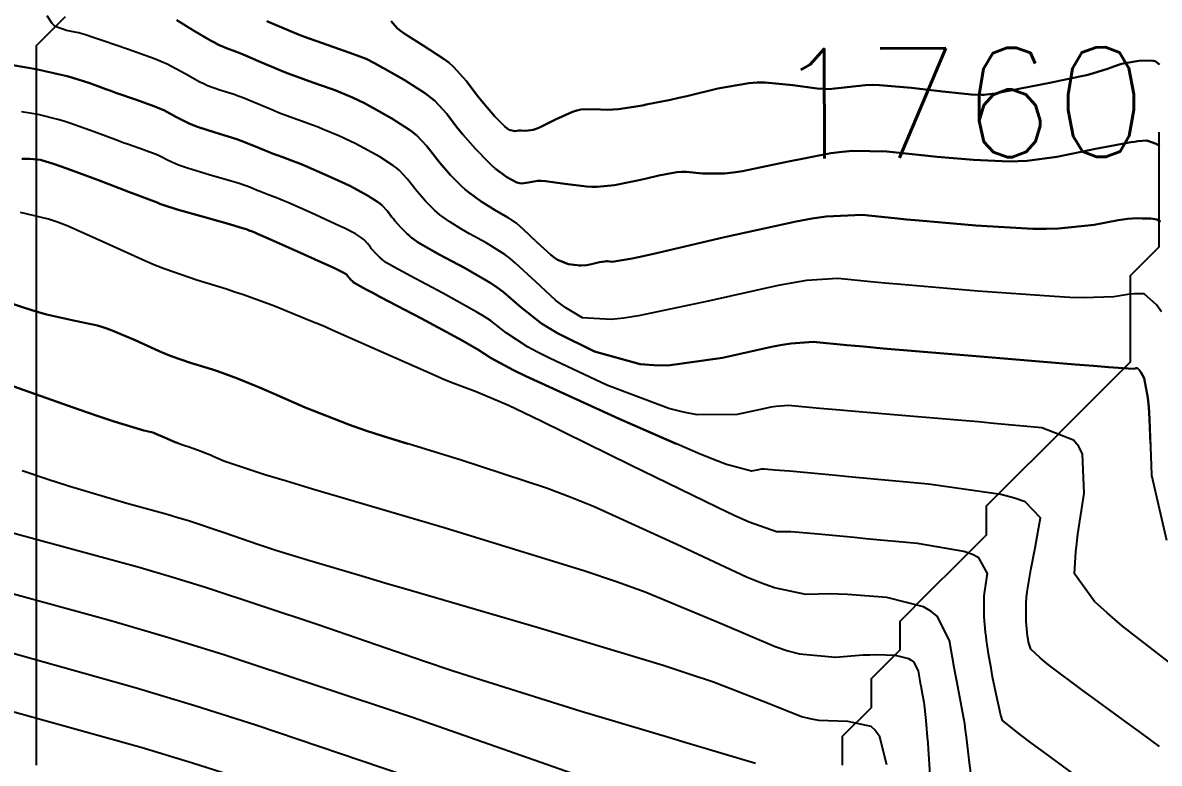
# Model space of a CAD drawing. Header units: metres. Extents: x 837117 to 838479, y 1189012 to 1191015.
# Drawn here: x 837854.53 to 837894, y 1189210.49 to 1189236.21 of the extents above; entities that cross this region are included whole.
import ezdxf

# ---------------------------------------------------------------- set-up
doc = ezdxf.new("R2010")
doc.units = ezdxf.units.M
doc.header["$LTSCALE"] = 0.3
for name, color, linetype in [('COTAS 10', 1, 'Continuous'), ('COTAS INT', 252, 'Continuous'), ('DRENAJE', 5, 'Continuous')]:
    doc.layers.add(name, color=color, linetype=linetype)
doc.styles.get("Standard").update_dxf_attribs({"font": 'simplex.shx'})

msp = doc.modelspace()

# ---------------------------------------------------------------- linework, layer by layer
at = {"layer": 'COTAS 10'}
for points in [[(837894.007, 1189234.755), (837893.858, 1189234.869), (837893.787, 1189234.886), (837893.702, 1189234.896), (837893.287, 1189234.88), (837892.815, 1189234.804), (837892.695, 1189234.776), (837892.579, 1189234.746), (837892.196, 1189234.612), (837891.674, 1189234.444), (837891.47, 1189234.392), (837891.241, 1189234.337), (837890.199, 1189234.12), (837889.171, 1189233.922), (837888.951, 1189233.879), (837888.759, 1189233.842), (837888.298, 1189233.75), (837888, 1189233.711), (837887.911, 1189233.706), (837887.819, 1189233.704), (837887.462, 1189233.718), (837886.915, 1189233.772), (837886.704, 1189233.795), (837886.466, 1189233.822), (837885.388, 1189233.947), (837884.28, 1189234.04), (837884.023, 1189234.047), (837883.788, 1189234.045), (837882.515, 1189233.905), (837882.32, 1189233.908), (837882.114, 1189233.92), (837881.268, 1189234.042), (837880.309, 1189234.135), (837880.03, 1189234.128), (837879.745, 1189234.108), (837878.671, 1189233.919), (837877.593, 1189233.66), (837877.306, 1189233.595), (837877.024, 1189233.534), (837876.172, 1189233.363), (837876.048, 1189233.337), (837875.213, 1189233.209), (837875.021, 1189233.191), (837874.845, 1189233.18), (837874.348, 1189233.201), (837873.909, 1189233.189), (837873.77, 1189233.156), (837873.623, 1189233.112), (837873.027, 1189232.846), (837872.476, 1189232.574), (837872.357, 1189232.525), (837872.252, 1189232.488), (837871.994, 1189232.449), (837871.836, 1189232.47), (837871.794, 1189232.469), (837871.753, 1189232.467), (837871.61, 1189232.437), (837871.42, 1189232.488), (837871.349, 1189232.536), (837871.271, 1189232.599), (837870.92, 1189232.95), (837870.525, 1189233.409), (837870.418, 1189233.541), (837870.313, 1189233.675), (837869.939, 1189234.173), (837869.486, 1189234.674), (837869.33, 1189234.81), (837869.16, 1189234.945), (837868.437, 1189235.419), (837867.773, 1189235.831), (837867.64, 1189235.927), (837867.53, 1189236.014), (837867.317, 1189236.262)], [(837867.317, 1189236.262), (837867.53, 1189236.014), (837867.64, 1189235.927), (837867.773, 1189235.831), (837868.437, 1189235.419), (837869.16, 1189234.945), (837869.33, 1189234.81), (837869.486, 1189234.674), (837869.939, 1189234.173), (837870.313, 1189233.675), (837870.418, 1189233.541), (837870.525, 1189233.409), (837870.92, 1189232.95), (837871.271, 1189232.599), (837871.349, 1189232.536), (837871.42, 1189232.488), (837871.61, 1189232.437), (837871.753, 1189232.467), (837871.794, 1189232.469), (837871.836, 1189232.47), (837871.994, 1189232.449), (837872.252, 1189232.488), (837872.357, 1189232.525), (837872.476, 1189232.574), (837873.027, 1189232.846), (837873.623, 1189233.112), (837873.77, 1189233.156), (837873.909, 1189233.189), (837874.348, 1189233.201), (837874.845, 1189233.18), (837875.021, 1189233.191), (837875.213, 1189233.209), (837876.048, 1189233.337), (837876.172, 1189233.363), (837877.024, 1189233.534), (837877.306, 1189233.595), (837877.593, 1189233.66), (837878.671, 1189233.919), (837879.745, 1189234.108), (837880.03, 1189234.128), (837880.309, 1189234.135), (837881.268, 1189234.042), (837882.114, 1189233.92), (837882.32, 1189233.908), (837882.515, 1189233.905), (837883.788, 1189234.045), (837884.023, 1189234.047), (837884.28, 1189234.04), (837885.388, 1189233.947), (837886.466, 1189233.822), (837886.704, 1189233.795), (837886.915, 1189233.772), (837887.462, 1189233.718), (837887.819, 1189233.704), (837887.911, 1189233.706), (837888, 1189233.711), (837888.298, 1189233.75), (837888.759, 1189233.842), (837888.951, 1189233.879), (837889.171, 1189233.922), (837890.199, 1189234.12), (837891.241, 1189234.337), (837891.47, 1189234.392), (837891.674, 1189234.444), (837892.196, 1189234.612), (837892.579, 1189234.746), (837892.695, 1189234.776), (837892.815, 1189234.804), (837893.287, 1189234.88), (837893.702, 1189234.896), (837893.787, 1189234.886), (837893.858, 1189234.869), (837894.007, 1189234.755)], [(837895.536, 1189213.071), (837892.722, 1189215.247), (837892.184, 1189215.71), (837891.75, 1189216.113), (837891.055, 1189217.066), (837891.099, 1189217.836), (837891.131, 1189218.124), (837891.172, 1189218.445), (837891.393, 1189219.875), (837891.335, 1189221.221), (837891.201, 1189221.489), (837891.015, 1189221.713), (837889.916, 1189222.143), (837888.255, 1189222.294), (837887.715, 1189222.342), (837887.14, 1189222.392), (837884.772, 1189222.594), (837882.634, 1189222.776), (837882.203, 1189222.814), (837881.843, 1189222.845), (837881.125, 1189222.913), (837880.692, 1189222.883), (837880.511, 1189222.854), (837880.304, 1189222.815), (837879.334, 1189222.599), (837877.946, 1189222.587), (837877.475, 1189222.678), (837876.966, 1189222.809), (837874.812, 1189223.622), (837872.815, 1189224.558), (837872.405, 1189224.766), (837872.056, 1189224.953), (837871.313, 1189225.443), (837870.769, 1189225.864), (837870.547, 1189226.007), (837870.294, 1189226.161), (837869.12, 1189226.812), (837867.982, 1189227.416), (837867.752, 1189227.54), (837867.558, 1189227.645), (837867.161, 1189227.869), (837867.007, 1189227.98), (837866.967, 1189228.014), (837866.927, 1189228.05), (837866.788, 1189228.19), (837866.663, 1189228.334), (837866.631, 1189228.372), (837866.601, 1189228.41), (837866.503, 1189228.539), (837866.384, 1189228.666), (837866.34, 1189228.702), (837866.292, 1189228.739), (837866.079, 1189228.876), (837865.696, 1189229.072), (837865.54, 1189229.146), (837865.363, 1189229.229), (837864.545, 1189229.6), (837863.73, 1189229.96), (837863.555, 1189230.035), (837863.401, 1189230.1), (837863.029, 1189230.247), (837862.799, 1189230.33), (837862.734, 1189230.355), (837862.67, 1189230.381), (837862.436, 1189230.48), (837862.073, 1189230.612), (837861.927, 1189230.659), (837861.762, 1189230.709), (837861.002, 1189230.929), (837860.243, 1189231.155), (837860.078, 1189231.21), (837859.934, 1189231.262), (837859.578, 1189231.423), (837859.309, 1189231.565), (837859.22, 1189231.605), (837859.124, 1189231.645), (837858.725, 1189231.79), (837858.194, 1189231.976), (837858.015, 1189232.042), (837857.822, 1189232.113), (837857.01, 1189232.42), (837856.163, 1189232.722), (837855.948, 1189232.79), (837855.741, 1189232.852), (837855.066, 1189233.016), (837854.479, 1189233.108)], [(837891.118, 1189221.589), (837891.015, 1189221.713), (837889.916, 1189222.143), (837888.255, 1189222.294), (837887.715, 1189222.342), (837887.14, 1189222.392), (837884.772, 1189222.594), (837882.634, 1189222.776), (837882.203, 1189222.814), (837881.843, 1189222.845), (837881.125, 1189222.913), (837880.692, 1189222.883), (837880.511, 1189222.854), (837880.304, 1189222.815), (837879.334, 1189222.599), (837877.946, 1189222.587), (837877.475, 1189222.678), (837876.966, 1189222.809), (837874.812, 1189223.622), (837872.815, 1189224.558), (837872.405, 1189224.766), (837872.056, 1189224.953), (837871.313, 1189225.443), (837870.769, 1189225.864), (837870.547, 1189226.007), (837870.294, 1189226.161), (837869.12, 1189226.812), (837867.982, 1189227.416), (837867.752, 1189227.54), (837867.558, 1189227.645), (837867.161, 1189227.869), (837867.007, 1189227.98), (837866.967, 1189228.014), (837866.927, 1189228.05), (837866.788, 1189228.19), (837866.663, 1189228.334), (837866.631, 1189228.372), (837866.601, 1189228.41), (837866.503, 1189228.539), (837866.384, 1189228.666), (837866.34, 1189228.702), (837866.292, 1189228.739), (837866.079, 1189228.876), (837865.696, 1189229.072), (837865.54, 1189229.146), (837865.363, 1189229.229), (837864.545, 1189229.6), (837863.73, 1189229.96), (837863.555, 1189230.035), (837863.401, 1189230.1), (837863.029, 1189230.247), (837862.799, 1189230.33), (837862.734, 1189230.355), (837862.67, 1189230.381), (837862.436, 1189230.48), (837862.073, 1189230.612), (837861.927, 1189230.659), (837861.762, 1189230.709), (837861.002, 1189230.929), (837860.243, 1189231.155), (837860.078, 1189231.21), (837859.934, 1189231.262), (837859.578, 1189231.423), (837859.309, 1189231.565), (837859.22, 1189231.605), (837859.124, 1189231.645), (837858.725, 1189231.79), (837858.194, 1189231.976), (837858.015, 1189232.042), (837857.822, 1189232.113), (837857.01, 1189232.42), (837856.163, 1189232.722), (837855.948, 1189232.79), (837855.741, 1189232.852), (837855.066, 1189233.016), (837854.479, 1189233.108)], [(837854.51, 1189220.655), (837855.357, 1189220.372), (837856.117, 1189220.125), (837858.14, 1189219.522), (837859.545, 1189219.139), (837859.915, 1189219.029), (837860.278, 1189218.918), (837861.521, 1189218.506), (837862.69, 1189218.103), (837863.005, 1189217.998), (837863.318, 1189217.896), (837864.418, 1189217.553), (837866.297, 1189216.997), (837867.1, 1189216.761), (837868.025, 1189216.49), (837872.39, 1189215.215), (837876.768, 1189213.891), (837877.702, 1189213.589), (837878.516, 1189213.315), (837880.451, 1189212.56), (837881.566, 1189212.117), (837881.863, 1189212.041), (837882.156, 1189211.985), (837883.17, 1189211.949), (837883.974, 1189211.777), (837884.134, 1189211.635), (837884.267, 1189211.453), (837884.522, 1189210.452)]]:
    msp.add_lwpolyline(points, dxfattribs=at)
at = {"layer": 'COTAS INT'}
for points in [[(837894.071, 1189226.171), (837893.9, 1189226.406), (837893.467, 1189226.795), (837893.13, 1189226.795), (837893.019, 1189226.785), (837892.901, 1189226.772), (837892.414, 1189226.689), (837891.364, 1189226.652), (837890.893, 1189226.668), (837890.342, 1189226.696), (837887.699, 1189226.888), (837885.032, 1189227.117), (837884.466, 1189227.167), (837883.976, 1189227.212), (837882.83, 1189227.326), (837881.74, 1189227.252), (837881.285, 1189227.178), (837880.764, 1189227.081), (837878.326, 1189226.536), (837875.909, 1189226.024), (837875.401, 1189225.947), (837874.963, 1189225.899), (837873.961, 1189225.96), (837873.381, 1189226.301), (837873.208, 1189226.429), (837873.031, 1189226.572), (837872.346, 1189227.208), (837871.644, 1189227.861), (837871.455, 1189228.015), (837871.269, 1189228.156), (837870.619, 1189228.568), (837870.039, 1189228.882), (837869.898, 1189228.962), (837869.765, 1189229.038), (837869.355, 1189229.288), (837869.01, 1189229.539), (837868.919, 1189229.615), (837868.829, 1189229.695), (837868.517, 1189230.009), (837868.236, 1189230.333), (837868.165, 1189230.418), (837868.097, 1189230.503), (837867.877, 1189230.792), (837867.61, 1189231.078), (837867.512, 1189231.159), (837867.403, 1189231.242), (837866.924, 1189231.549), (837866.374, 1189231.851), (837866.219, 1189231.931), (837866.065, 1189232.009), (837865.499, 1189232.275), (837864.935, 1189232.516), (837864.781, 1189232.578), (837864.627, 1189232.638), (837864.079, 1189232.837), (837863.534, 1189233.034), (837863.382, 1189233.093), (837863.23, 1189233.154), (837862.676, 1189233.388), (837862.143, 1189233.61), (837862.003, 1189233.663), (837861.867, 1189233.712), (837861.405, 1189233.859), (837860.947, 1189234.021), (837860.814, 1189234.081), (837860.678, 1189234.146), (837860.165, 1189234.435), (837859.536, 1189234.767), (837859.327, 1189234.859), (837859.103, 1189234.953), (837858.169, 1189235.294), (837857.317, 1189235.579), (837857.145, 1189235.637), (837857.001, 1189235.686), (837856.711, 1189235.787), (837856.542, 1189235.836), (837856.474, 1189235.853), (837856.397, 1189235.87), (837856.042, 1189235.943), (837855.687, 1189236.069), (837855.61, 1189236.12), (837855.542, 1189236.178), (837855.374, 1189236.446)], [(837894.071, 1189226.171), (837893.9, 1189226.406), (837893.467, 1189226.795), (837893.13, 1189226.795), (837893.019, 1189226.785), (837892.901, 1189226.772), (837892.414, 1189226.689), (837891.364, 1189226.652), (837890.893, 1189226.668), (837890.342, 1189226.696), (837887.699, 1189226.888), (837885.032, 1189227.117), (837884.466, 1189227.167), (837883.976, 1189227.212), (837882.83, 1189227.326), (837881.74, 1189227.252), (837881.285, 1189227.178), (837880.764, 1189227.081), (837878.326, 1189226.536), (837875.909, 1189226.024), (837875.401, 1189225.947), (837874.963, 1189225.899), (837873.961, 1189225.96), (837873.381, 1189226.301), (837873.208, 1189226.429), (837873.031, 1189226.572), (837872.346, 1189227.208), (837871.644, 1189227.861), (837871.455, 1189228.015), (837871.269, 1189228.156), (837870.619, 1189228.568), (837870.039, 1189228.882), (837869.898, 1189228.962), (837869.765, 1189229.038), (837869.355, 1189229.288), (837869.01, 1189229.539), (837868.919, 1189229.615), (837868.829, 1189229.695), (837868.517, 1189230.009), (837868.236, 1189230.333), (837868.165, 1189230.418), (837868.097, 1189230.503), (837867.877, 1189230.792), (837867.61, 1189231.078), (837867.512, 1189231.159), (837867.403, 1189231.242), (837866.924, 1189231.549), (837866.374, 1189231.851), (837866.219, 1189231.931), (837866.065, 1189232.009), (837865.499, 1189232.275), (837864.935, 1189232.516), (837864.781, 1189232.578), (837864.627, 1189232.638), (837864.079, 1189232.837), (837863.534, 1189233.034), (837863.382, 1189233.093), (837863.23, 1189233.154), (837862.676, 1189233.388), (837862.143, 1189233.61), (837862.003, 1189233.663), (837861.867, 1189233.712), (837861.405, 1189233.859), (837860.947, 1189234.021), (837860.814, 1189234.081), (837860.678, 1189234.146), (837860.165, 1189234.435), (837859.536, 1189234.767), (837859.327, 1189234.859), (837859.103, 1189234.953), (837858.169, 1189235.294), (837857.317, 1189235.579), (837857.145, 1189235.637), (837857.001, 1189235.686), (837856.711, 1189235.787), (837856.542, 1189235.836), (837856.474, 1189235.853), (837856.397, 1189235.87), (837856.042, 1189235.943), (837855.687, 1189236.069), (837855.61, 1189236.12), (837855.542, 1189236.178), (837855.374, 1189236.446)], [(837859.875, 1189236.292), (837860.459, 1189235.94), (837861.051, 1189235.588), (837861.182, 1189235.516), (837861.299, 1189235.455), (837861.606, 1189235.324), (837861.92, 1189235.213), (837862.041, 1189235.165), (837862.178, 1189235.109), (837862.796, 1189234.842), (837863.51, 1189234.54), (837863.706, 1189234.462), (837863.902, 1189234.386), (837864.604, 1189234.132), (837865.24, 1189233.907), (837865.394, 1189233.849), (837865.538, 1189233.794), (837865.977, 1189233.612), (837866.415, 1189233.399), (837866.559, 1189233.324), (837866.713, 1189233.241), (837867.347, 1189232.886), (837867.959, 1189232.493), (837868.097, 1189232.388), (837868.223, 1189232.284), (837868.565, 1189231.919), (837868.845, 1189231.549), (837868.932, 1189231.442), (837869.023, 1189231.332), (837869.382, 1189230.919), (837869.78, 1189230.517), (837869.895, 1189230.415), (837870.012, 1189230.318), (837870.452, 1189229.998), (837870.869, 1189229.735), (837870.971, 1189229.673), (837871.067, 1189229.616), (837871.368, 1189229.447), (837871.683, 1189229.23), (837871.788, 1189229.143), (837871.901, 1189229.043), (837872.376, 1189228.586), (837872.864, 1189228.143), (837872.986, 1189228.054), (837873.103, 1189227.979), (837873.475, 1189227.826), (837873.776, 1189227.784), (837873.847, 1189227.778), (837873.913, 1189227.775), (837874.108, 1189227.788), (837874.274, 1189227.821), (837874.322, 1189227.832), (837874.371, 1189227.843), (837874.554, 1189227.887), (837874.737, 1189227.919), (837874.785, 1189227.922), (837874.833, 1189227.923), (837874.996, 1189227.908), (837875.689, 1189228.02), (837876.071, 1189228.102), (837876.535, 1189228.206), (837878.894, 1189228.765), (837881.391, 1189229.31), (837881.941, 1189229.405), (837882.429, 1189229.477), (837883.683, 1189229.533), (837884.806, 1189229.415), (837885.212, 1189229.377), (837885.66, 1189229.335), (837887.62, 1189229.165), (837889.608, 1189229.054), (837890.073, 1189229.05), (837890.501, 1189229.058), (837891.738, 1189229.185), (837892.573, 1189229.346), (837892.746, 1189229.375), (837892.895, 1189229.398), (837893.226, 1189229.426), (837893.401, 1189229.414), (837893.452, 1189229.413), (837893.504, 1189229.412), (837893.7, 1189229.414), (837893.911, 1189229.37), (837893.973, 1189229.34), (837894.036, 1189229.303)], [(837894.036, 1189229.303), (837893.973, 1189229.34), (837893.911, 1189229.37), (837893.7, 1189229.414), (837893.504, 1189229.412), (837893.452, 1189229.413), (837893.401, 1189229.414), (837893.226, 1189229.426), (837892.895, 1189229.398), (837892.746, 1189229.375), (837892.573, 1189229.346), (837891.738, 1189229.185), (837890.501, 1189229.058), (837890.073, 1189229.05), (837889.608, 1189229.054), (837887.62, 1189229.165), (837885.66, 1189229.335), (837885.212, 1189229.377), (837884.806, 1189229.415), (837883.683, 1189229.533), (837882.429, 1189229.477), (837881.941, 1189229.405), (837881.391, 1189229.31), (837878.894, 1189228.765), (837876.535, 1189228.206), (837876.071, 1189228.102), (837875.689, 1189228.02), (837874.996, 1189227.908), (837874.833, 1189227.923), (837874.785, 1189227.922), (837874.737, 1189227.919), (837874.554, 1189227.887), (837874.371, 1189227.843), (837874.322, 1189227.832), (837874.274, 1189227.821), (837874.108, 1189227.788), (837873.913, 1189227.775), (837873.847, 1189227.778), (837873.776, 1189227.784), (837873.475, 1189227.826), (837873.103, 1189227.979), (837872.986, 1189228.054), (837872.864, 1189228.143), (837872.376, 1189228.586), (837871.901, 1189229.043), (837871.788, 1189229.143), (837871.683, 1189229.23), (837871.368, 1189229.447), (837871.067, 1189229.616), (837870.971, 1189229.673), (837870.869, 1189229.735), (837870.452, 1189229.998), (837870.012, 1189230.318), (837869.895, 1189230.415), (837869.78, 1189230.517), (837869.382, 1189230.919), (837869.023, 1189231.332), (837868.932, 1189231.442), (837868.845, 1189231.549), (837868.565, 1189231.919), (837868.223, 1189232.284), (837868.097, 1189232.388), (837867.959, 1189232.493), (837867.347, 1189232.886), (837866.713, 1189233.241), (837866.559, 1189233.324), (837866.415, 1189233.399), (837865.977, 1189233.612), (837865.538, 1189233.794), (837865.394, 1189233.849), (837865.24, 1189233.907), (837864.604, 1189234.132), (837863.902, 1189234.386), (837863.706, 1189234.462), (837863.51, 1189234.54), (837862.796, 1189234.842), (837862.178, 1189235.109), (837862.041, 1189235.165), (837861.92, 1189235.213), (837861.606, 1189235.324), (837861.299, 1189235.455), (837861.182, 1189235.516), (837861.051, 1189235.588), (837860.459, 1189235.94), (837859.875, 1189236.292)], [(837862.998, 1189236.26), (837863.82, 1189235.913), (837864.05, 1189235.821), (837864.282, 1189235.732), (837865.129, 1189235.426), (837865.853, 1189235.175), (837866.007, 1189235.121), (837866.14, 1189235.072), (837866.454, 1189234.95), (837866.766, 1189234.789), (837866.899, 1189234.716), (837867.052, 1189234.631), (837867.77, 1189234.223), (837868.514, 1189233.745), (837868.683, 1189233.617), (837868.836, 1189233.49), (837869.252, 1189233.046), (837869.594, 1189232.596), (837869.699, 1189232.465), (837869.809, 1189232.331), (837870.246, 1189231.828), (837870.699, 1189231.36), (837870.818, 1189231.25), (837870.936, 1189231.147), (837871.34, 1189230.843), (837871.69, 1189230.662), (837871.774, 1189230.637), (837871.852, 1189230.622), (837872.087, 1189230.658), (837872.402, 1189230.716), (837872.53, 1189230.715), (837872.677, 1189230.706), (837873.356, 1189230.612), (837874.105, 1189230.518), (837874.295, 1189230.509), (837874.478, 1189230.508), (837875.078, 1189230.563), (837875.649, 1189230.677), (837875.814, 1189230.713), (837875.982, 1189230.751), (837876.187, 1189230.801), (837875.982, 1189230.751), (837875.814, 1189230.713), (837875.649, 1189230.677), (837875.078, 1189230.563), (837874.478, 1189230.508), (837874.295, 1189230.509), (837874.105, 1189230.518), (837873.356, 1189230.612), (837872.677, 1189230.706), (837872.53, 1189230.715), (837872.402, 1189230.716), (837872.087, 1189230.658), (837871.852, 1189230.622), (837871.774, 1189230.637), (837871.69, 1189230.662), (837871.34, 1189230.843), (837870.936, 1189231.147), (837870.818, 1189231.25), (837870.699, 1189231.36), (837870.246, 1189231.828), (837869.809, 1189232.331), (837869.699, 1189232.465), (837869.594, 1189232.596), (837869.252, 1189233.046), (837868.836, 1189233.49), (837868.683, 1189233.617), (837868.514, 1189233.745), (837867.77, 1189234.223), (837867.052, 1189234.631), (837866.899, 1189234.716), (837866.766, 1189234.789), (837866.454, 1189234.95), (837866.14, 1189235.072), (837866.007, 1189235.121), (837865.853, 1189235.175), (837865.129, 1189235.426), (837864.282, 1189235.732), (837864.05, 1189235.821), (837863.82, 1189235.913), (837862.998, 1189236.26)], [(837854.183, 1189234.738), (837854.987, 1189234.59), (837855.859, 1189234.402), (837856.069, 1189234.349), (837856.266, 1189234.296), (837856.861, 1189234.104), (837857.412, 1189233.899), (837857.58, 1189233.839), (837857.756, 1189233.778), (837858.447, 1189233.542), (837859.114, 1189233.299), (837859.273, 1189233.232), (837859.423, 1189233.166), (837859.871, 1189232.929), (837860.306, 1189232.704), (837860.446, 1189232.645), (837860.595, 1189232.588), (837861.203, 1189232.394), (837861.815, 1189232.211), (837861.965, 1189232.161), (837862.108, 1189232.111), (837862.556, 1189231.934), (837862.95, 1189231.767), (837863.058, 1189231.724), (837863.166, 1189231.682), (837863.554, 1189231.542), (837864.014, 1189231.369), (837864.168, 1189231.307), (837864.333, 1189231.238), (837865.022, 1189230.938), (837865.714, 1189230.619), (837865.88, 1189230.539), (837866.035, 1189230.462), (837866.502, 1189230.212), (837866.847, 1189229.99), (837866.926, 1189229.931), (837866.997, 1189229.872), (837867.19, 1189229.665), (837867.349, 1189229.456), (837867.398, 1189229.395), (837867.449, 1189229.333), (837867.652, 1189229.099), (837867.878, 1189228.872), (837867.943, 1189228.815), (837868.009, 1189228.759), (837868.258, 1189228.579), (837868.661, 1189228.342), (837868.825, 1189228.251), (837869.011, 1189228.149), (837869.869, 1189227.69), (837870.782, 1189227.159), (837871.001, 1189227.011), (837871.207, 1189226.863), (837871.829, 1189226.325), (837872.543, 1189225.762), (837872.807, 1189225.598), (837873.098, 1189225.43), (837874.387, 1189224.791), (837875.964, 1189224.354), (837876.438, 1189224.313), (837876.928, 1189224.305), (837878.83, 1189224.567), (837880.534, 1189224.948), (837880.898, 1189225.016), (837881.216, 1189225.068), (837881.978, 1189225.12), (837883.146, 1189225.009), (837883.72, 1189224.958), (837884.404, 1189224.899), (837887.777, 1189224.611), (837891.076, 1189224.338), (837891.712, 1189224.287), (837892.228, 1189224.247), (837893.089, 1189224.192), (837893.158, 1189224.204), (837893.174, 1189224.206), (837893.19, 1189224.207), (837893.238, 1189224.207), (837893.299, 1189224.152), (837893.323, 1189224.119), (837893.351, 1189224.077), (837893.475, 1189223.863), (837893.603, 1189223.185), (837893.632, 1189222.852), (837893.658, 1189222.455), (837893.731, 1189220.496), (837894.251, 1189218.239)], [(837893.69, 1189221.589), (837893.658, 1189222.455), (837893.632, 1189222.852), (837893.603, 1189223.185), (837893.475, 1189223.863), (837893.351, 1189224.077), (837893.323, 1189224.119), (837893.299, 1189224.152), (837893.238, 1189224.207), (837893.19, 1189224.207), (837893.174, 1189224.206), (837893.158, 1189224.204), (837893.089, 1189224.192), (837892.228, 1189224.247), (837891.712, 1189224.287), (837891.076, 1189224.338), (837887.777, 1189224.611), (837884.404, 1189224.899), (837883.72, 1189224.958), (837883.146, 1189225.009), (837881.978, 1189225.12), (837881.216, 1189225.068), (837880.898, 1189225.016), (837880.534, 1189224.948), (837878.83, 1189224.567), (837876.928, 1189224.305), (837876.438, 1189224.313), (837875.964, 1189224.354), (837874.387, 1189224.791), (837873.098, 1189225.43), (837872.807, 1189225.598), (837872.543, 1189225.762), (837871.829, 1189226.325), (837871.207, 1189226.863), (837871.001, 1189227.011), (837870.782, 1189227.159), (837869.869, 1189227.69), (837869.011, 1189228.149), (837868.825, 1189228.251), (837868.661, 1189228.342), (837868.258, 1189228.579), (837868.009, 1189228.759), (837867.943, 1189228.815), (837867.878, 1189228.872), (837867.652, 1189229.099), (837867.449, 1189229.333), (837867.398, 1189229.395), (837867.349, 1189229.456), (837867.19, 1189229.665), (837866.997, 1189229.872), (837866.926, 1189229.931), (837866.847, 1189229.99), (837866.502, 1189230.212), (837866.035, 1189230.462), (837865.88, 1189230.539), (837865.714, 1189230.619), (837865.022, 1189230.938), (837864.333, 1189231.238), (837864.168, 1189231.307), (837864.014, 1189231.369), (837863.554, 1189231.542), (837863.166, 1189231.682), (837863.058, 1189231.724), (837862.95, 1189231.767), (837862.556, 1189231.934), (837862.108, 1189232.111), (837861.965, 1189232.161), (837861.815, 1189232.211), (837861.203, 1189232.394), (837860.595, 1189232.588), (837860.446, 1189232.645), (837860.306, 1189232.704), (837859.871, 1189232.929), (837859.423, 1189233.166), (837859.273, 1189233.232), (837859.114, 1189233.299), (837858.447, 1189233.542), (837857.756, 1189233.778), (837857.58, 1189233.839), (837857.412, 1189233.899), (837856.861, 1189234.104), (837856.266, 1189234.296), (837856.069, 1189234.349), (837855.859, 1189234.402), (837854.987, 1189234.59), (837854.183, 1189234.738)], [(837893.999, 1189231.931), (837893.886, 1189232.006), (837893.569, 1189232.12), (837893.251, 1189232.091), (837893.138, 1189232.075), (837893.012, 1189232.056), (837892.466, 1189231.959), (837891.779, 1189231.824), (837891.564, 1189231.782), (837891.339, 1189231.737), (837890.44, 1189231.554), (837889.406, 1189231.416), (837889.097, 1189231.399), (837888.778, 1189231.392), (837887.541, 1189231.441), (837886.288, 1189231.554), (837885.958, 1189231.586), (837885.636, 1189231.619), (837884.535, 1189231.74), (837883.355, 1189231.758), (837882.982, 1189231.726), (837882.59, 1189231.678), (837881.007, 1189231.368), (837879.525, 1189231.055), (837879.196, 1189231.005), (837878.901, 1189230.97), (837878.132, 1189230.975), (837877.571, 1189231.029), (837877.407, 1189231.025), (837877.241, 1189231.014), (837876.613, 1189230.903), (837876.187, 1189230.801), (837876.613, 1189230.903), (837877.241, 1189231.014), (837877.407, 1189231.025), (837877.571, 1189231.029), (837878.132, 1189230.975), (837878.901, 1189230.97), (837879.196, 1189231.005), (837879.525, 1189231.055), (837881.007, 1189231.368), (837882.59, 1189231.678), (837882.982, 1189231.726), (837883.355, 1189231.758), (837884.535, 1189231.74), (837885.636, 1189231.619), (837885.958, 1189231.586), (837886.288, 1189231.554), (837887.541, 1189231.441), (837888.778, 1189231.392), (837889.097, 1189231.399), (837889.406, 1189231.416), (837890.44, 1189231.554), (837891.339, 1189231.737), (837891.564, 1189231.782), (837891.779, 1189231.824), (837892.466, 1189231.959), (837893.012, 1189232.056), (837893.138, 1189232.075), (837893.251, 1189232.091), (837893.569, 1189232.12), (837893.886, 1189232.006), (837893.999, 1189231.931)], [(837894.005, 1189211.072), (837893.421, 1189211.5), (837892.882, 1189211.895), (837891.299, 1189213.051), (837890.239, 1189213.841), (837890.03, 1189214.005), (837889.857, 1189214.146), (837889.536, 1189214.456), (837889.46, 1189214.698), (837889.442, 1189214.795), (837889.425, 1189214.906), (837889.374, 1189215.414), (837889.372, 1189216.05), (837889.385, 1189216.241), (837889.406, 1189216.438), (837889.531, 1189217.204), (837889.685, 1189217.974), (837889.723, 1189218.174), (837889.759, 1189218.368), (837889.875, 1189219.019), (837889.342, 1189219.571), (837888.969, 1189219.702), (837888.498, 1189219.823), (837885.984, 1189220.182), (837883.326, 1189220.431), (837882.765, 1189220.483), (837882.28, 1189220.528), (837881.157, 1189220.629), (837880.639, 1189220.673), (837880.534, 1189220.682), (837880.273, 1189220.706), (837880.168, 1189220.699), (837880.124, 1189220.692), (837880.074, 1189220.682), (837879.839, 1189220.63), (837878.965, 1189220.869), (837878.512, 1189221.043), (837877.967, 1189221.264), (837875.238, 1189222.454), (837872.533, 1189223.686), (837872.003, 1189223.935), (837871.569, 1189224.143), (837870.796, 1189224.56), (837870.332, 1189224.865), (837870.093, 1189225.003), (837869.806, 1189225.163), (837868.371, 1189225.934), (837866.954, 1189226.682), (837866.679, 1189226.828), (837866.454, 1189226.948), (837866.064, 1189227.159), (837866.006, 1189227.201), (837865.991, 1189227.214), (837865.975, 1189227.228), (837865.923, 1189227.28), (837865.876, 1189227.335), (837865.864, 1189227.349), (837865.853, 1189227.363), (837865.816, 1189227.412), (837865.771, 1189227.46), (837865.754, 1189227.473), (837865.736, 1189227.487), (837865.656, 1189227.539), (837865.357, 1189227.682), (837865.2, 1189227.754), (837865.012, 1189227.839), (837864.068, 1189228.263), (837863.127, 1189228.682), (837862.942, 1189228.764), (837862.788, 1189228.831), (837862.504, 1189228.952), (837862.431, 1189228.979), (837862.411, 1189228.986), (837862.39, 1189228.995), (837862.316, 1189229.026), (837862.038, 1189229.113), (837861.889, 1189229.157), (837861.709, 1189229.208), (837860.8, 1189229.464), (837859.89, 1189229.722), (837859.711, 1189229.775), (837859.562, 1189229.82), (837859.284, 1189229.918), (837859.196, 1189229.964), (837859.166, 1189229.977), (837859.135, 1189229.991), (837859.004, 1189230.038), (837858.633, 1189230.175), (837858.45, 1189230.244), (837858.233, 1189230.326), (837857.16, 1189230.737), (837856.06, 1189231.148), (837855.827, 1189231.232), (837855.624, 1189231.301), (837855.145, 1189231.442), (837854.775, 1189231.478), (837854.64, 1189231.482), (837854.491, 1189231.483)], [(837854.491, 1189231.483), (837854.64, 1189231.482), (837854.775, 1189231.478), (837855.145, 1189231.442), (837855.624, 1189231.301), (837855.827, 1189231.232), (837856.06, 1189231.148), (837857.16, 1189230.737), (837858.233, 1189230.326), (837858.45, 1189230.244), (837858.633, 1189230.175), (837859.004, 1189230.038), (837859.135, 1189229.991), (837859.166, 1189229.977), (837859.196, 1189229.964), (837859.284, 1189229.918), (837859.562, 1189229.82), (837859.711, 1189229.775), (837859.89, 1189229.722), (837860.8, 1189229.464), (837861.709, 1189229.208), (837861.889, 1189229.157), (837862.038, 1189229.113), (837862.316, 1189229.026), (837862.39, 1189228.995), (837862.411, 1189228.986), (837862.431, 1189228.979), (837862.504, 1189228.952), (837862.788, 1189228.831), (837862.942, 1189228.764), (837863.127, 1189228.682), (837864.068, 1189228.263), (837865.012, 1189227.839), (837865.2, 1189227.754), (837865.357, 1189227.682), (837865.656, 1189227.539), (837865.736, 1189227.487), (837865.754, 1189227.473), (837865.771, 1189227.46), (837865.816, 1189227.412), (837865.853, 1189227.363), (837865.864, 1189227.349), (837865.876, 1189227.335), (837865.923, 1189227.28), (837865.975, 1189227.228), (837865.991, 1189227.214), (837866.006, 1189227.201), (837866.064, 1189227.159), (837866.454, 1189226.948), (837866.679, 1189226.828), (837866.954, 1189226.682), (837868.371, 1189225.934), (837869.806, 1189225.163), (837870.093, 1189225.003), (837870.332, 1189224.865), (837870.796, 1189224.56), (837871.569, 1189224.143), (837872.003, 1189223.935), (837872.533, 1189223.686), (837875.238, 1189222.454), (837877.223, 1189221.589)], [(837892.434, 1189209.079), (837890.019, 1189210.848), (837889.554, 1189211.193), (837889.178, 1189211.475), (837888.555, 1189211.97), (837888.493, 1189212.164), (837888.469, 1189212.256), (837888.444, 1189212.364), (837888.33, 1189212.893), (837888.21, 1189213.493), (837888.181, 1189213.647), (837888.153, 1189213.795), (837888.066, 1189214.285), (837887.997, 1189214.759), (837887.98, 1189214.897), (837887.965, 1189215.038), (837887.917, 1189215.573), (837887.91, 1189216.141), (837887.92, 1189216.303), (837887.934, 1189216.467), (837888.03, 1189217.079), (837887.735, 1189217.619), (837887.504, 1189217.738), (837887.207, 1189217.845), (837885.597, 1189218.121), (837883.811, 1189218.289), (837883.404, 1189218.328), (837883.035, 1189218.363), (837882.021, 1189218.461), (837881.352, 1189218.516), (837881.201, 1189218.524), (837881.065, 1189218.529), (837880.698, 1189218.523), (837879.757, 1189218.864), (837879.259, 1189219.088), (837878.658, 1189219.368), (837875.63, 1189220.848), (837872.557, 1189222.361), (837871.928, 1189222.662), (837871.395, 1189222.912), (837870.272, 1189223.39), (837869.492, 1189223.679), (837869.176, 1189223.81), (837868.816, 1189223.963), (837867.155, 1189224.699), (837865.376, 1189225.489), (837864.942, 1189225.676), (837864.533, 1189225.849), (837863.269, 1189226.359), (837862.188, 1189226.754), (837861.894, 1189226.854), (837861.603, 1189226.951), (837860.575, 1189227.269), (837859.475, 1189227.644), (837859.138, 1189227.777), (837858.788, 1189227.923), (837857.41, 1189228.556), (837856.063, 1189229.153), (837855.733, 1189229.276), (837855.422, 1189229.382), (837854.451, 1189229.612)], [(837874.126, 1189221.589), (837872.557, 1189222.361), (837871.928, 1189222.662), (837871.395, 1189222.912), (837870.272, 1189223.39), (837869.492, 1189223.679), (837869.176, 1189223.81), (837868.816, 1189223.963), (837867.155, 1189224.699), (837865.376, 1189225.489), (837864.942, 1189225.676), (837864.533, 1189225.849), (837863.269, 1189226.359), (837862.188, 1189226.754), (837861.894, 1189226.854), (837861.603, 1189226.951), (837860.575, 1189227.269), (837859.475, 1189227.644), (837859.138, 1189227.777), (837858.788, 1189227.923), (837857.41, 1189228.556), (837856.063, 1189229.153), (837855.733, 1189229.276), (837855.422, 1189229.382), (837854.451, 1189229.612)], [(837887.509, 1189209.725), (837887.405, 1189210.505), (837887.303, 1189211.41), (837887.272, 1189211.641), (837887.239, 1189211.864), (837887.109, 1189212.598), (837886.964, 1189213.343), (837886.921, 1189213.572), (837886.878, 1189213.811), (837886.714, 1189214.758), (837886.277, 1189215.602), (837886.061, 1189215.775), (837885.805, 1189215.923), (837884.536, 1189216.242), (837883.171, 1189216.35), (837882.853, 1189216.365), (837882.561, 1189216.374), (837881.725, 1189216.351), (837880.632, 1189216.578), (837880.178, 1189216.744), (837879.659, 1189216.954), (837877.237, 1189218.085), (837874.35, 1189219.402), (837873.538, 1189219.73), (837872.719, 1189220.041), (837869.717, 1189221.033), (837867.042, 1189221.85), (837866.431, 1189222.052), (837865.875, 1189222.243), (837864.333, 1189222.845), (837863.255, 1189223.324), (837862.993, 1189223.437), (837862.745, 1189223.542), (837861.98, 1189223.85), (837861.325, 1189224.09), (837861.147, 1189224.15), (837860.971, 1189224.209), (837860.348, 1189224.401), (837859.682, 1189224.629), (837859.478, 1189224.709), (837859.266, 1189224.798), (837858.432, 1189225.181), (837857.571, 1189225.548), (837857.343, 1189225.627), (837857.119, 1189225.695), (837856.346, 1189225.859), (837855.354, 1189226.077), (837854.992, 1189226.18), (837854.592, 1189226.301), (837852.831, 1189226.893)], [(837852.831, 1189226.893), (837854.592, 1189226.301), (837854.992, 1189226.18), (837855.354, 1189226.077), (837856.346, 1189225.859), (837857.119, 1189225.695), (837857.343, 1189225.627), (837857.571, 1189225.548), (837858.432, 1189225.181), (837859.266, 1189224.798), (837859.478, 1189224.709), (837859.682, 1189224.629), (837860.348, 1189224.401), (837860.971, 1189224.209), (837861.147, 1189224.15), (837861.325, 1189224.09), (837861.98, 1189223.85), (837862.745, 1189223.542), (837862.993, 1189223.437), (837863.255, 1189223.324), (837864.333, 1189222.845), (837865.875, 1189222.243), (837866.431, 1189222.052), (837867.042, 1189221.85), (837867.898, 1189221.589)], [(837853.059, 1189223.977), (837856.47, 1189222.779), (837857.144, 1189222.548), (837857.699, 1189222.359), (837858.726, 1189222.042), (837858.996, 1189221.985), (837859.074, 1189221.961), (837859.153, 1189221.934), (837859.453, 1189221.806), (837859.744, 1189221.672), (837859.818, 1189221.641), (837859.889, 1189221.613), (837860.121, 1189221.534), (837860.338, 1189221.467), (837860.4, 1189221.447), (837860.462, 1189221.425), (837860.69, 1189221.342), (837860.957, 1189221.234), (837861.043, 1189221.198), (837861.135, 1189221.158), (837861.51, 1189220.992), (837862.933, 1189220.523), (837863.685, 1189220.294), (837864.593, 1189220.021), (837869.163, 1189218.675), (837874.044, 1189217.17), (837875.147, 1189216.797), (837876.143, 1189216.443), (837878.844, 1189215.322), (837880.659, 1189214.54), (837881.097, 1189214.4), (837881.507, 1189214.292), (837882.752, 1189214.18), (837883.716, 1189214.251), (837883.948, 1189214.26), (837884.166, 1189214.265), (837884.824, 1189214.241), (837885.287, 1189214.124), (837885.381, 1189214.07), (837885.46, 1189214.007), (837885.619, 1189213.699), (837885.679, 1189213.353), (837885.695, 1189213.266), (837885.711, 1189213.182), (837885.764, 1189212.91), (837885.814, 1189212.616), (837885.827, 1189212.518), (837885.841, 1189212.413), (837885.888, 1189211.975), (837885.938, 1189211.393), (837885.953, 1189211.196), (837885.968, 1189210.985), (837886.025, 1189210.097)], [(837859.961, 1189221.589), (837859.889, 1189221.613), (837859.818, 1189221.641), (837859.744, 1189221.672), (837859.453, 1189221.806), (837859.153, 1189221.934), (837859.074, 1189221.961), (837858.996, 1189221.985), (837858.726, 1189222.042), (837857.699, 1189222.359), (837857.144, 1189222.548), (837856.47, 1189222.779), (837853.059, 1189223.977)], [(837879.968, 1189210.485), (837878.226, 1189211), (837877.601, 1189211.186), (837876.914, 1189211.391), (837873.92, 1189212.289), (837870.453, 1189213.372), (837869.469, 1189213.693), (837868.474, 1189214.023), (837864.791, 1189215.292), (837860.875, 1189216.592), (837859.733, 1189216.942), (837858.565, 1189217.287), (837854.14, 1189218.495)], [(837873.609, 1189210.138), (837868.061, 1189212.079), (837861.472, 1189214.267), (837859.55, 1189214.855), (837857.586, 1189215.435), (837850.14, 1189217.468)], [(837851.334, 1189215.107), (837858.427, 1189213.126), (837860.499, 1189212.493), (837862.617, 1189211.824), (837870.66, 1189209.103)], [(837852.716, 1189212.697), (837858.678, 1189211.032), (837860.419, 1189210.501), (837862.2, 1189209.938)]]:
    msp.add_lwpolyline(points, dxfattribs=at)
at = {"layer": 'DRENAJE'}
for points in [[(837855.995, 1189236.41, 0), (837854.996, 1189235.41, 0), (837854.996, 1189234.411, 0), (837854.996, 1189233.411, 0), (837854.996, 1189232.411, 0), (837854.996, 1189231.412, 0), (837854.996, 1189230.412, 0), (837854.996, 1189229.412, 0), (837854.996, 1189228.413, 0), (837854.996, 1189227.413, 0), (837854.996, 1189226.413, 0), (837854.996, 1189225.414, 0), (837854.996, 1189224.414, 0), (837854.996, 1189223.414, 0), (837854.996, 1189222.415, 0), (837854.996, 1189221.415, 0), (837854.996, 1189220.415, 0), (837854.996, 1189219.416, 0), (837854.996, 1189218.416, 0), (837854.996, 1189217.416, 0), (837854.996, 1189216.417, 0), (837854.996, 1189215.417, 0), (837854.996, 1189214.417, 0), (837854.996, 1189213.418, 0), (837854.996, 1189212.418, 0), (837854.996, 1189211.418, 0), (837854.996, 1189210.419, 0)], [(837893.982, 1189232.411, 0), (837893.982, 1189231.412, 0), (837893.982, 1189230.412, 0), (837893.982, 1189229.412, 0), (837893.982, 1189228.413, 0), (837892.983, 1189227.413, 0), (837892.983, 1189226.413, 0), (837892.983, 1189225.414, 0), (837892.983, 1189224.414, 0), (837891.983, 1189223.414, 0), (837890.983, 1189222.415, 0), (837889.984, 1189221.415, 0), (837888.984, 1189220.415, 0), (837887.985, 1189219.416, 0), (837887.985, 1189218.416, 0), (837886.985, 1189217.416, 0), (837885.985, 1189216.417, 0), (837884.986, 1189215.417, 0), (837884.986, 1189214.417, 0), (837883.986, 1189213.418, 0), (837883.986, 1189212.418, 0), (837882.986, 1189211.418, 0), (837882.986, 1189210.419, 0)]]:
    msp.add_polyline3d(points, dxfattribs=at)

# ---------------------------------------------------------------- texts
at = {"layer": 'COTAS 10', "insert": (837880.583, 1189231.488), "char_height": 3.8, "attachment_point": 7, "rotation": 0.3287}
msp.add_mtext('1760', dxfattribs=at)
msp.add_mtext('1760', dxfattribs=at)

doc.saveas('drawing.dxf')
